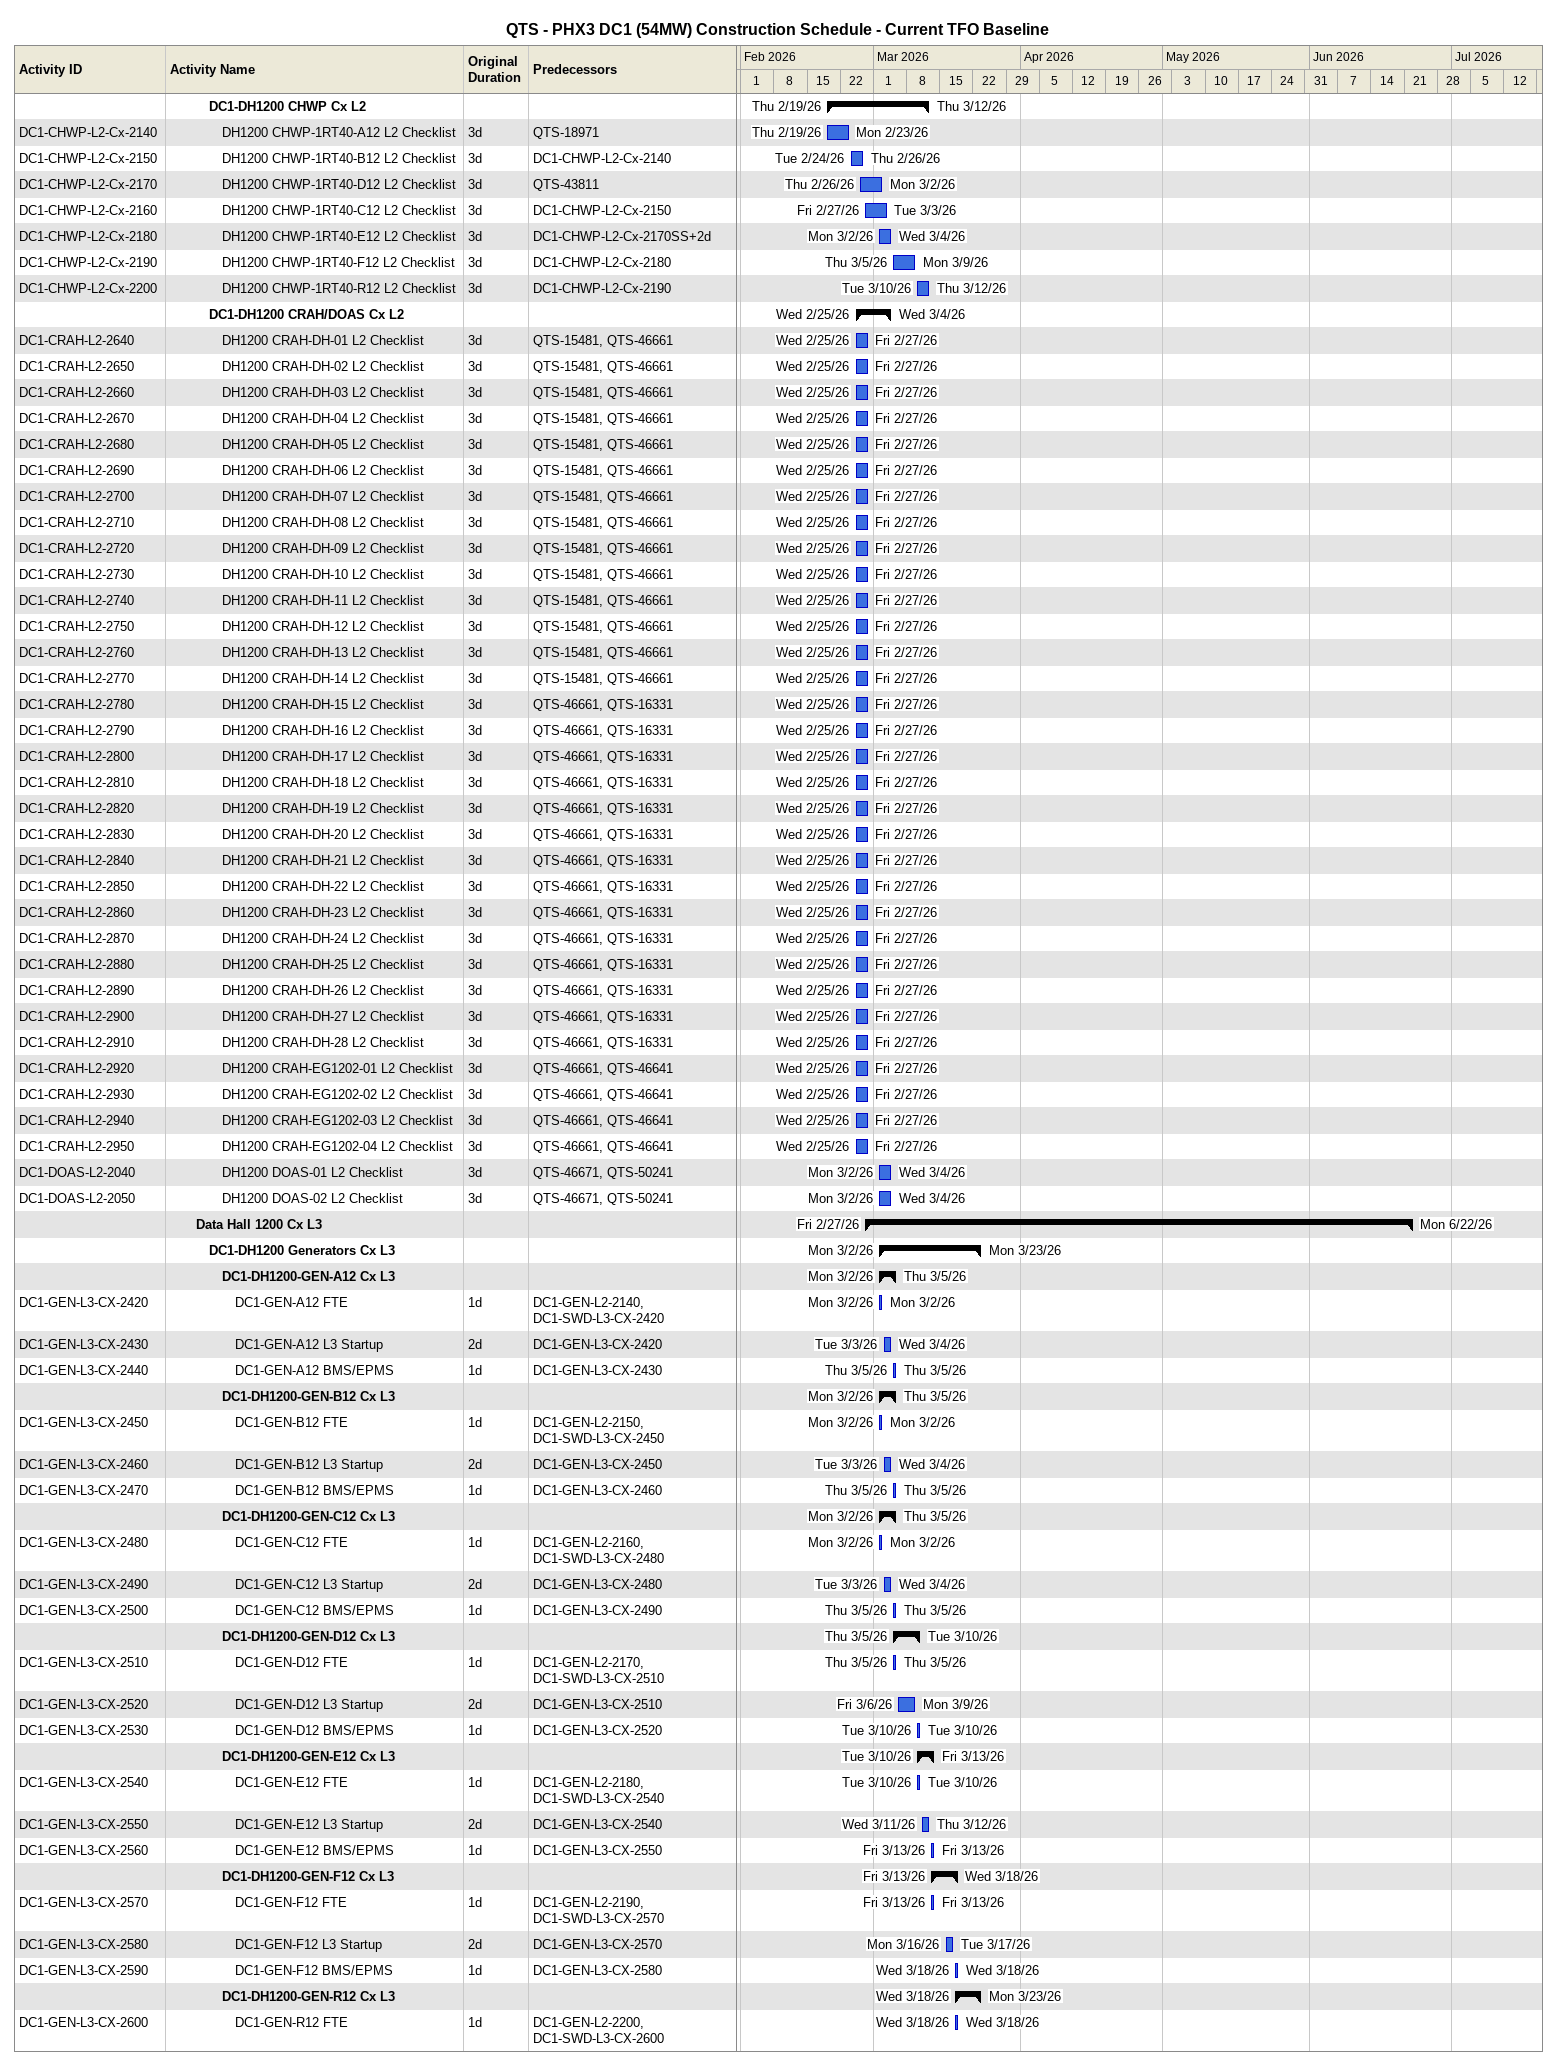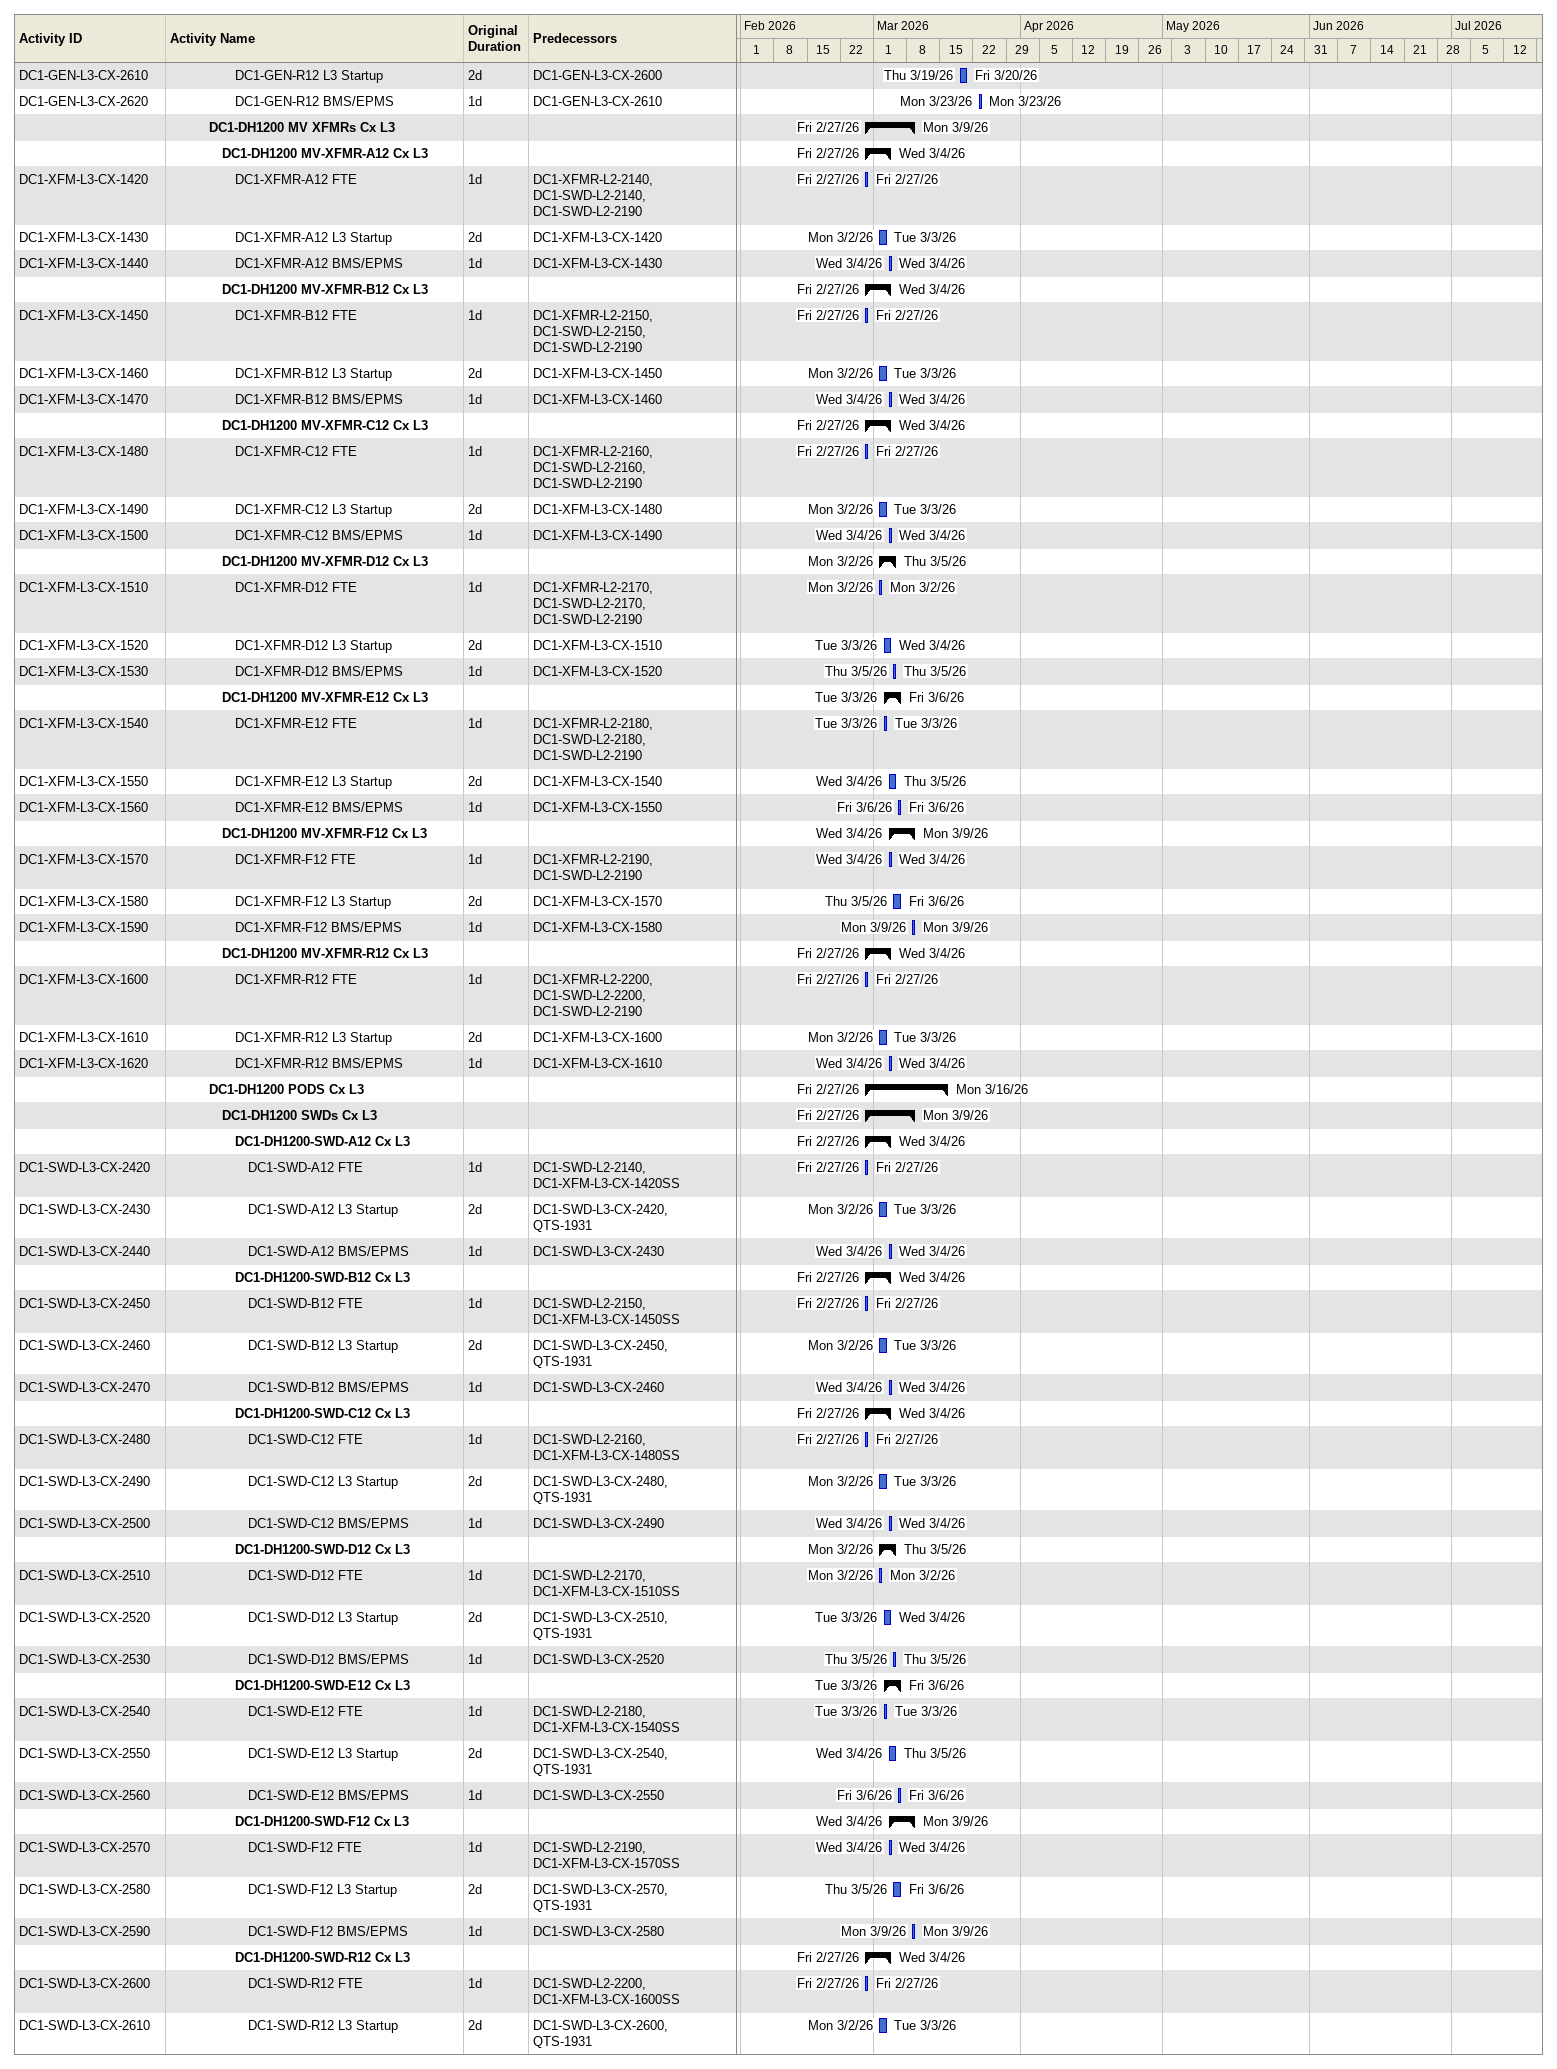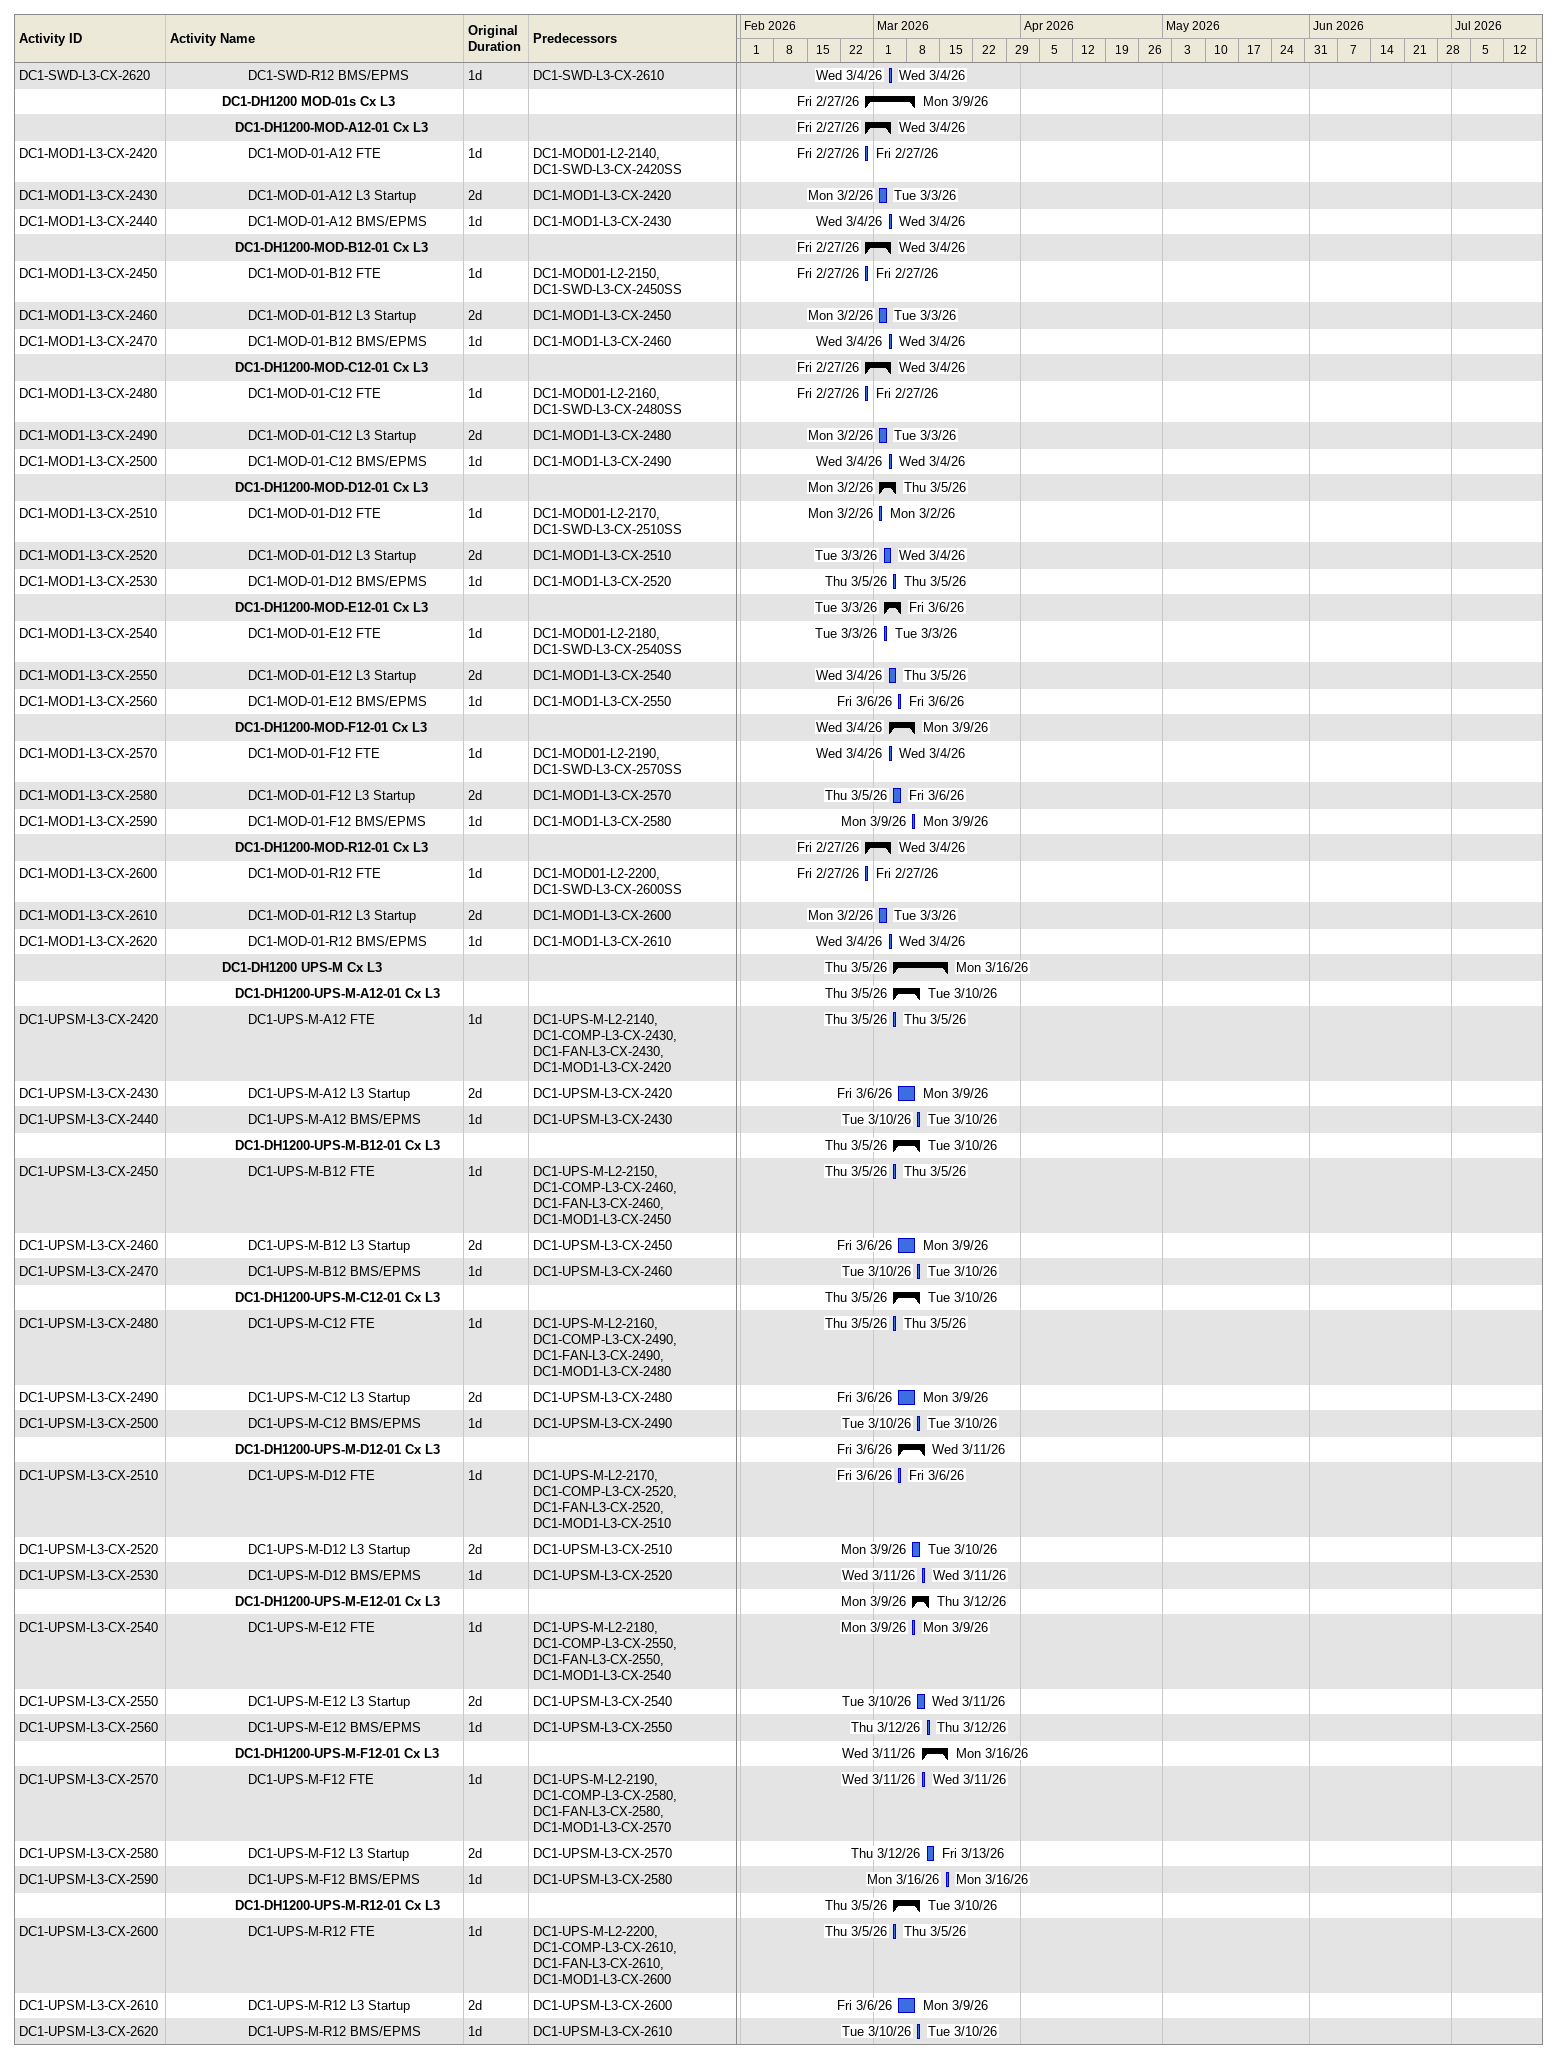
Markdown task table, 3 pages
QTS - PHX3 DC1 (54MW) Construction Schedule - Current TFO Baseline

| ID | Level | Task | Original duration | Start | Finish | Predecessors |
|---|---|---|---|---|---|---|
|  | 4 | **DC1-DH1200 CHWP Cx L2** |  | 2026-02-19 | 2026-03-12 |  |
| DC1-CHWP-L2-Cx-2140 | 5 | DH1200 CHWP-1RT40-A12 L2 Checklist | 3d | 2026-02-19 | 2026-02-23 | QTS-18971 |
| DC1-CHWP-L2-Cx-2150 | 5 | DH1200 CHWP-1RT40-B12 L2 Checklist | 3d | 2026-02-24 | 2026-02-26 | DC1-CHWP-L2-Cx-2140 |
| DC1-CHWP-L2-Cx-2170 | 5 | DH1200 CHWP-1RT40-D12 L2 Checklist | 3d | 2026-02-26 | 2026-03-02 | QTS-43811 |
| DC1-CHWP-L2-Cx-2160 | 5 | DH1200 CHWP-1RT40-C12 L2 Checklist | 3d | 2026-02-27 | 2026-03-03 | DC1-CHWP-L2-Cx-2150 |
| DC1-CHWP-L2-Cx-2180 | 5 | DH1200 CHWP-1RT40-E12 L2 Checklist | 3d | 2026-03-02 | 2026-03-04 | DC1-CHWP-L2-Cx-2170SS+2d |
| DC1-CHWP-L2-Cx-2190 | 5 | DH1200 CHWP-1RT40-F12 L2 Checklist | 3d | 2026-03-05 | 2026-03-09 | DC1-CHWP-L2-Cx-2180 |
| DC1-CHWP-L2-Cx-2200 | 5 | DH1200 CHWP-1RT40-R12 L2 Checklist | 3d | 2026-03-10 | 2026-03-12 | DC1-CHWP-L2-Cx-2190 |
|  | 4 | **DC1-DH1200 CRAH/DOAS Cx L2** |  | 2026-02-25 | 2026-03-04 |  |
| DC1-CRAH-L2-2640 | 5 | DH1200 CRAH-DH-01 L2 Checklist | 3d | 2026-02-25 | 2026-02-27 | QTS-15481, QTS-46661 |
| DC1-CRAH-L2-2650 | 5 | DH1200 CRAH-DH-02 L2 Checklist | 3d | 2026-02-25 | 2026-02-27 | QTS-15481, QTS-46661 |
| DC1-CRAH-L2-2660 | 5 | DH1200 CRAH-DH-03 L2 Checklist | 3d | 2026-02-25 | 2026-02-27 | QTS-15481, QTS-46661 |
| DC1-CRAH-L2-2670 | 5 | DH1200 CRAH-DH-04 L2 Checklist | 3d | 2026-02-25 | 2026-02-27 | QTS-15481, QTS-46661 |
| DC1-CRAH-L2-2680 | 5 | DH1200 CRAH-DH-05 L2 Checklist | 3d | 2026-02-25 | 2026-02-27 | QTS-15481, QTS-46661 |
| DC1-CRAH-L2-2690 | 5 | DH1200 CRAH-DH-06 L2 Checklist | 3d | 2026-02-25 | 2026-02-27 | QTS-15481, QTS-46661 |
| DC1-CRAH-L2-2700 | 5 | DH1200 CRAH-DH-07 L2 Checklist | 3d | 2026-02-25 | 2026-02-27 | QTS-15481, QTS-46661 |
| DC1-CRAH-L2-2710 | 5 | DH1200 CRAH-DH-08 L2 Checklist | 3d | 2026-02-25 | 2026-02-27 | QTS-15481, QTS-46661 |
| DC1-CRAH-L2-2720 | 5 | DH1200 CRAH-DH-09 L2 Checklist | 3d | 2026-02-25 | 2026-02-27 | QTS-15481, QTS-46661 |
| DC1-CRAH-L2-2730 | 5 | DH1200 CRAH-DH-10 L2 Checklist | 3d | 2026-02-25 | 2026-02-27 | QTS-15481, QTS-46661 |
| DC1-CRAH-L2-2740 | 5 | DH1200 CRAH-DH-11 L2 Checklist | 3d | 2026-02-25 | 2026-02-27 | QTS-15481, QTS-46661 |
| DC1-CRAH-L2-2750 | 5 | DH1200 CRAH-DH-12 L2 Checklist | 3d | 2026-02-25 | 2026-02-27 | QTS-15481, QTS-46661 |
| DC1-CRAH-L2-2760 | 5 | DH1200 CRAH-DH-13 L2 Checklist | 3d | 2026-02-25 | 2026-02-27 | QTS-15481, QTS-46661 |
| DC1-CRAH-L2-2770 | 5 | DH1200 CRAH-DH-14 L2 Checklist | 3d | 2026-02-25 | 2026-02-27 | QTS-15481, QTS-46661 |
| DC1-CRAH-L2-2780 | 5 | DH1200 CRAH-DH-15 L2 Checklist | 3d | 2026-02-25 | 2026-02-27 | QTS-46661, QTS-16331 |
| DC1-CRAH-L2-2790 | 5 | DH1200 CRAH-DH-16 L2 Checklist | 3d | 2026-02-25 | 2026-02-27 | QTS-46661, QTS-16331 |
| DC1-CRAH-L2-2800 | 5 | DH1200 CRAH-DH-17 L2 Checklist | 3d | 2026-02-25 | 2026-02-27 | QTS-46661, QTS-16331 |
| DC1-CRAH-L2-2810 | 5 | DH1200 CRAH-DH-18 L2 Checklist | 3d | 2026-02-25 | 2026-02-27 | QTS-46661, QTS-16331 |
| DC1-CRAH-L2-2820 | 5 | DH1200 CRAH-DH-19 L2 Checklist | 3d | 2026-02-25 | 2026-02-27 | QTS-46661, QTS-16331 |
| DC1-CRAH-L2-2830 | 5 | DH1200 CRAH-DH-20 L2 Checklist | 3d | 2026-02-25 | 2026-02-27 | QTS-46661, QTS-16331 |
| DC1-CRAH-L2-2840 | 5 | DH1200 CRAH-DH-21 L2 Checklist | 3d | 2026-02-25 | 2026-02-27 | QTS-46661, QTS-16331 |
| DC1-CRAH-L2-2850 | 5 | DH1200 CRAH-DH-22 L2 Checklist | 3d | 2026-02-25 | 2026-02-27 | QTS-46661, QTS-16331 |
| DC1-CRAH-L2-2860 | 5 | DH1200 CRAH-DH-23 L2 Checklist | 3d | 2026-02-25 | 2026-02-27 | QTS-46661, QTS-16331 |
| DC1-CRAH-L2-2870 | 5 | DH1200 CRAH-DH-24 L2 Checklist | 3d | 2026-02-25 | 2026-02-27 | QTS-46661, QTS-16331 |
| DC1-CRAH-L2-2880 | 5 | DH1200 CRAH-DH-25 L2 Checklist | 3d | 2026-02-25 | 2026-02-27 | QTS-46661, QTS-16331 |
| DC1-CRAH-L2-2890 | 5 | DH1200 CRAH-DH-26 L2 Checklist | 3d | 2026-02-25 | 2026-02-27 | QTS-46661, QTS-16331 |
| DC1-CRAH-L2-2900 | 5 | DH1200 CRAH-DH-27 L2 Checklist | 3d | 2026-02-25 | 2026-02-27 | QTS-46661, QTS-16331 |
| DC1-CRAH-L2-2910 | 5 | DH1200 CRAH-DH-28 L2 Checklist | 3d | 2026-02-25 | 2026-02-27 | QTS-46661, QTS-16331 |
| DC1-CRAH-L2-2920 | 5 | DH1200 CRAH-EG1202-01 L2 Checklist | 3d | 2026-02-25 | 2026-02-27 | QTS-46661, QTS-46641 |
| DC1-CRAH-L2-2930 | 5 | DH1200 CRAH-EG1202-02 L2 Checklist | 3d | 2026-02-25 | 2026-02-27 | QTS-46661, QTS-46641 |
| DC1-CRAH-L2-2940 | 5 | DH1200 CRAH-EG1202-03 L2 Checklist | 3d | 2026-02-25 | 2026-02-27 | QTS-46661, QTS-46641 |
| DC1-CRAH-L2-2950 | 5 | DH1200 CRAH-EG1202-04 L2 Checklist | 3d | 2026-02-25 | 2026-02-27 | QTS-46661, QTS-46641 |
| DC1-DOAS-L2-2040 | 5 | DH1200 DOAS-01 L2 Checklist | 3d | 2026-03-02 | 2026-03-04 | QTS-46671, QTS-50241 |
| DC1-DOAS-L2-2050 | 5 | DH1200 DOAS-02 L2 Checklist | 3d | 2026-03-02 | 2026-03-04 | QTS-46671, QTS-50241 |
|  | 3 | **Data Hall 1200 Cx L3** |  | 2026-02-27 | 2026-06-22 |  |
|  | 4 | **DC1-DH1200 Generators Cx L3** |  | 2026-03-02 | 2026-03-23 |  |
|  | 5 | **DC1-DH1200-GEN-A12 Cx L3** |  | 2026-03-02 | 2026-03-05 |  |
| DC1-GEN-L3-CX-2420 | 6 | DC1-GEN-A12 FTE | 1d | 2026-03-02 | 2026-03-02 | DC1-GEN-L2-2140, DC1-SWD-L3-CX-2420 |
| DC1-GEN-L3-CX-2430 | 6 | DC1-GEN-A12 L3 Startup | 2d | 2026-03-03 | 2026-03-04 | DC1-GEN-L3-CX-2420 |
| DC1-GEN-L3-CX-2440 | 6 | DC1-GEN-A12 BMS/EPMS | 1d | 2026-03-05 | 2026-03-05 | DC1-GEN-L3-CX-2430 |
|  | 5 | **DC1-DH1200-GEN-B12 Cx L3** |  | 2026-03-02 | 2026-03-05 |  |
| DC1-GEN-L3-CX-2450 | 6 | DC1-GEN-B12 FTE | 1d | 2026-03-02 | 2026-03-02 | DC1-GEN-L2-2150, DC1-SWD-L3-CX-2450 |
| DC1-GEN-L3-CX-2460 | 6 | DC1-GEN-B12 L3 Startup | 2d | 2026-03-03 | 2026-03-04 | DC1-GEN-L3-CX-2450 |
| DC1-GEN-L3-CX-2470 | 6 | DC1-GEN-B12 BMS/EPMS | 1d | 2026-03-05 | 2026-03-05 | DC1-GEN-L3-CX-2460 |
|  | 5 | **DC1-DH1200-GEN-C12 Cx L3** |  | 2026-03-02 | 2026-03-05 |  |
| DC1-GEN-L3-CX-2480 | 6 | DC1-GEN-C12 FTE | 1d | 2026-03-02 | 2026-03-02 | DC1-GEN-L2-2160, DC1-SWD-L3-CX-2480 |
| DC1-GEN-L3-CX-2490 | 6 | DC1-GEN-C12 L3 Startup | 2d | 2026-03-03 | 2026-03-04 | DC1-GEN-L3-CX-2480 |
| DC1-GEN-L3-CX-2500 | 6 | DC1-GEN-C12 BMS/EPMS | 1d | 2026-03-05 | 2026-03-05 | DC1-GEN-L3-CX-2490 |
|  | 5 | **DC1-DH1200-GEN-D12 Cx L3** |  | 2026-03-05 | 2026-03-10 |  |
| DC1-GEN-L3-CX-2510 | 6 | DC1-GEN-D12 FTE | 1d | 2026-03-05 | 2026-03-05 | DC1-GEN-L2-2170, DC1-SWD-L3-CX-2510 |
| DC1-GEN-L3-CX-2520 | 6 | DC1-GEN-D12 L3 Startup | 2d | 2026-03-06 | 2026-03-09 | DC1-GEN-L3-CX-2510 |
| DC1-GEN-L3-CX-2530 | 6 | DC1-GEN-D12 BMS/EPMS | 1d | 2026-03-10 | 2026-03-10 | DC1-GEN-L3-CX-2520 |
|  | 5 | **DC1-DH1200-GEN-E12 Cx L3** |  | 2026-03-10 | 2026-03-13 |  |
| DC1-GEN-L3-CX-2540 | 6 | DC1-GEN-E12 FTE | 1d | 2026-03-10 | 2026-03-10 | DC1-GEN-L2-2180, DC1-SWD-L3-CX-2540 |
| DC1-GEN-L3-CX-2550 | 6 | DC1-GEN-E12 L3 Startup | 2d | 2026-03-11 | 2026-03-12 | DC1-GEN-L3-CX-2540 |
| DC1-GEN-L3-CX-2560 | 6 | DC1-GEN-E12 BMS/EPMS | 1d | 2026-03-13 | 2026-03-13 | DC1-GEN-L3-CX-2550 |
|  | 5 | **DC1-DH1200-GEN-F12 Cx L3** |  | 2026-03-13 | 2026-03-18 |  |
| DC1-GEN-L3-CX-2570 | 6 | DC1-GEN-F12 FTE | 1d | 2026-03-13 | 2026-03-13 | DC1-GEN-L2-2190, DC1-SWD-L3-CX-2570 |
| DC1-GEN-L3-CX-2580 | 6 | DC1-GEN-F12 L3 Startup | 2d | 2026-03-16 | 2026-03-17 | DC1-GEN-L3-CX-2570 |
| DC1-GEN-L3-CX-2590 | 6 | DC1-GEN-F12 BMS/EPMS | 1d | 2026-03-18 | 2026-03-18 | DC1-GEN-L3-CX-2580 |
|  | 5 | **DC1-DH1200-GEN-R12 Cx L3** |  | 2026-03-18 | 2026-03-23 |  |
| DC1-GEN-L3-CX-2600 | 6 | DC1-GEN-R12 FTE | 1d | 2026-03-18 | 2026-03-18 | DC1-GEN-L2-2200, DC1-SWD-L3-CX-2600 |
| DC1-GEN-L3-CX-2610 | 6 | DC1-GEN-R12 L3 Startup | 2d | 2026-03-19 | 2026-03-20 | DC1-GEN-L3-CX-2600 |
| DC1-GEN-L3-CX-2620 | 6 | DC1-GEN-R12 BMS/EPMS | 1d | 2026-03-23 | 2026-03-23 | DC1-GEN-L3-CX-2610 |
|  | 4 | **DC1-DH1200 MV XFMRs Cx L3** |  | 2026-02-27 | 2026-03-09 |  |
|  | 5 | **DC1-DH1200 MV-XFMR-A12 Cx L3** |  | 2026-02-27 | 2026-03-04 |  |
| DC1-XFM-L3-CX-1420 | 6 | DC1-XFMR-A12 FTE | 1d | 2026-02-27 | 2026-02-27 | DC1-XFMR-L2-2140, DC1-SWD-L2-2140, DC1-SWD-L2-2190 |
| DC1-XFM-L3-CX-1430 | 6 | DC1-XFMR-A12 L3 Startup | 2d | 2026-03-02 | 2026-03-03 | DC1-XFM-L3-CX-1420 |
| DC1-XFM-L3-CX-1440 | 6 | DC1-XFMR-A12 BMS/EPMS | 1d | 2026-03-04 | 2026-03-04 | DC1-XFM-L3-CX-1430 |
|  | 5 | **DC1-DH1200 MV-XFMR-B12 Cx L3** |  | 2026-02-27 | 2026-03-04 |  |
| DC1-XFM-L3-CX-1450 | 6 | DC1-XFMR-B12 FTE | 1d | 2026-02-27 | 2026-02-27 | DC1-XFMR-L2-2150, DC1-SWD-L2-2150, DC1-SWD-L2-2190 |
| DC1-XFM-L3-CX-1460 | 6 | DC1-XFMR-B12 L3 Startup | 2d | 2026-03-02 | 2026-03-03 | DC1-XFM-L3-CX-1450 |
| DC1-XFM-L3-CX-1470 | 6 | DC1-XFMR-B12 BMS/EPMS | 1d | 2026-03-04 | 2026-03-04 | DC1-XFM-L3-CX-1460 |
|  | 5 | **DC1-DH1200 MV-XFMR-C12 Cx L3** |  | 2026-02-27 | 2026-03-04 |  |
| DC1-XFM-L3-CX-1480 | 6 | DC1-XFMR-C12 FTE | 1d | 2026-02-27 | 2026-02-27 | DC1-XFMR-L2-2160, DC1-SWD-L2-2160, DC1-SWD-L2-2190 |
| DC1-XFM-L3-CX-1490 | 6 | DC1-XFMR-C12 L3 Startup | 2d | 2026-03-02 | 2026-03-03 | DC1-XFM-L3-CX-1480 |
| DC1-XFM-L3-CX-1500 | 6 | DC1-XFMR-C12 BMS/EPMS | 1d | 2026-03-04 | 2026-03-04 | DC1-XFM-L3-CX-1490 |
|  | 5 | **DC1-DH1200 MV-XFMR-D12 Cx L3** |  | 2026-03-02 | 2026-03-05 |  |
| DC1-XFM-L3-CX-1510 | 6 | DC1-XFMR-D12 FTE | 1d | 2026-03-02 | 2026-03-02 | DC1-XFMR-L2-2170, DC1-SWD-L2-2170, DC1-SWD-L2-2190 |
| DC1-XFM-L3-CX-1520 | 6 | DC1-XFMR-D12 L3 Startup | 2d | 2026-03-03 | 2026-03-04 | DC1-XFM-L3-CX-1510 |
| DC1-XFM-L3-CX-1530 | 6 | DC1-XFMR-D12 BMS/EPMS | 1d | 2026-03-05 | 2026-03-05 | DC1-XFM-L3-CX-1520 |
|  | 5 | **DC1-DH1200 MV-XFMR-E12 Cx L3** |  | 2026-03-03 | 2026-03-06 |  |
| DC1-XFM-L3-CX-1540 | 6 | DC1-XFMR-E12 FTE | 1d | 2026-03-03 | 2026-03-03 | DC1-XFMR-L2-2180, DC1-SWD-L2-2180, DC1-SWD-L2-2190 |
| DC1-XFM-L3-CX-1550 | 6 | DC1-XFMR-E12 L3 Startup | 2d | 2026-03-04 | 2026-03-05 | DC1-XFM-L3-CX-1540 |
| DC1-XFM-L3-CX-1560 | 6 | DC1-XFMR-E12 BMS/EPMS | 1d | 2026-03-06 | 2026-03-06 | DC1-XFM-L3-CX-1550 |
|  | 5 | **DC1-DH1200 MV-XFMR-F12 Cx L3** |  | 2026-03-04 | 2026-03-09 |  |
| DC1-XFM-L3-CX-1570 | 6 | DC1-XFMR-F12 FTE | 1d | 2026-03-04 | 2026-03-04 | DC1-XFMR-L2-2190, DC1-SWD-L2-2190 |
| DC1-XFM-L3-CX-1580 | 6 | DC1-XFMR-F12 L3 Startup | 2d | 2026-03-05 | 2026-03-06 | DC1-XFM-L3-CX-1570 |
| DC1-XFM-L3-CX-1590 | 6 | DC1-XFMR-F12 BMS/EPMS | 1d | 2026-03-09 | 2026-03-09 | DC1-XFM-L3-CX-1580 |
|  | 5 | **DC1-DH1200 MV-XFMR-R12 Cx L3** |  | 2026-02-27 | 2026-03-04 |  |
| DC1-XFM-L3-CX-1600 | 6 | DC1-XFMR-R12 FTE | 1d | 2026-02-27 | 2026-02-27 | DC1-XFMR-L2-2200, DC1-SWD-L2-2200, DC1-SWD-L2-2190 |
| DC1-XFM-L3-CX-1610 | 6 | DC1-XFMR-R12 L3 Startup | 2d | 2026-03-02 | 2026-03-03 | DC1-XFM-L3-CX-1600 |
| DC1-XFM-L3-CX-1620 | 6 | DC1-XFMR-R12 BMS/EPMS | 1d | 2026-03-04 | 2026-03-04 | DC1-XFM-L3-CX-1610 |
|  | 4 | **DC1-DH1200 PODS Cx L3** |  | 2026-02-27 | 2026-03-16 |  |
|  | 5 | **DC1-DH1200 SWDs Cx L3** |  | 2026-02-27 | 2026-03-09 |  |
|  | 6 | **DC1-DH1200-SWD-A12 Cx L3** |  | 2026-02-27 | 2026-03-04 |  |
| DC1-SWD-L3-CX-2420 | 7 | DC1-SWD-A12 FTE | 1d | 2026-02-27 | 2026-02-27 | DC1-SWD-L2-2140, DC1-XFM-L3-CX-1420SS |
| DC1-SWD-L3-CX-2430 | 7 | DC1-SWD-A12 L3 Startup | 2d | 2026-03-02 | 2026-03-03 | DC1-SWD-L3-CX-2420, QTS-1931 |
| DC1-SWD-L3-CX-2440 | 7 | DC1-SWD-A12 BMS/EPMS | 1d | 2026-03-04 | 2026-03-04 | DC1-SWD-L3-CX-2430 |
|  | 6 | **DC1-DH1200-SWD-B12 Cx L3** |  | 2026-02-27 | 2026-03-04 |  |
| DC1-SWD-L3-CX-2450 | 7 | DC1-SWD-B12 FTE | 1d | 2026-02-27 | 2026-02-27 | DC1-SWD-L2-2150, DC1-XFM-L3-CX-1450SS |
| DC1-SWD-L3-CX-2460 | 7 | DC1-SWD-B12 L3 Startup | 2d | 2026-03-02 | 2026-03-03 | DC1-SWD-L3-CX-2450, QTS-1931 |
| DC1-SWD-L3-CX-2470 | 7 | DC1-SWD-B12 BMS/EPMS | 1d | 2026-03-04 | 2026-03-04 | DC1-SWD-L3-CX-2460 |
|  | 6 | **DC1-DH1200-SWD-C12 Cx L3** |  | 2026-02-27 | 2026-03-04 |  |
| DC1-SWD-L3-CX-2480 | 7 | DC1-SWD-C12 FTE | 1d | 2026-02-27 | 2026-02-27 | DC1-SWD-L2-2160, DC1-XFM-L3-CX-1480SS |
| DC1-SWD-L3-CX-2490 | 7 | DC1-SWD-C12 L3 Startup | 2d | 2026-03-02 | 2026-03-03 | DC1-SWD-L3-CX-2480, QTS-1931 |
| DC1-SWD-L3-CX-2500 | 7 | DC1-SWD-C12 BMS/EPMS | 1d | 2026-03-04 | 2026-03-04 | DC1-SWD-L3-CX-2490 |
|  | 6 | **DC1-DH1200-SWD-D12 Cx L3** |  | 2026-03-02 | 2026-03-05 |  |
| DC1-SWD-L3-CX-2510 | 7 | DC1-SWD-D12 FTE | 1d | 2026-03-02 | 2026-03-02 | DC1-SWD-L2-2170, DC1-XFM-L3-CX-1510SS |
| DC1-SWD-L3-CX-2520 | 7 | DC1-SWD-D12 L3 Startup | 2d | 2026-03-03 | 2026-03-04 | DC1-SWD-L3-CX-2510, QTS-1931 |
| DC1-SWD-L3-CX-2530 | 7 | DC1-SWD-D12 BMS/EPMS | 1d | 2026-03-05 | 2026-03-05 | DC1-SWD-L3-CX-2520 |
|  | 6 | **DC1-DH1200-SWD-E12 Cx L3** |  | 2026-03-03 | 2026-03-06 |  |
| DC1-SWD-L3-CX-2540 | 7 | DC1-SWD-E12 FTE | 1d | 2026-03-03 | 2026-03-03 | DC1-SWD-L2-2180, DC1-XFM-L3-CX-1540SS |
| DC1-SWD-L3-CX-2550 | 7 | DC1-SWD-E12 L3 Startup | 2d | 2026-03-04 | 2026-03-05 | DC1-SWD-L3-CX-2540, QTS-1931 |
| DC1-SWD-L3-CX-2560 | 7 | DC1-SWD-E12 BMS/EPMS | 1d | 2026-03-06 | 2026-03-06 | DC1-SWD-L3-CX-2550 |
|  | 6 | **DC1-DH1200-SWD-F12 Cx L3** |  | 2026-03-04 | 2026-03-09 |  |
| DC1-SWD-L3-CX-2570 | 7 | DC1-SWD-F12 FTE | 1d | 2026-03-04 | 2026-03-04 | DC1-SWD-L2-2190, DC1-XFM-L3-CX-1570SS |
| DC1-SWD-L3-CX-2580 | 7 | DC1-SWD-F12 L3 Startup | 2d | 2026-03-05 | 2026-03-06 | DC1-SWD-L3-CX-2570, QTS-1931 |
| DC1-SWD-L3-CX-2590 | 7 | DC1-SWD-F12 BMS/EPMS | 1d | 2026-03-09 | 2026-03-09 | DC1-SWD-L3-CX-2580 |
|  | 6 | **DC1-DH1200-SWD-R12 Cx L3** |  | 2026-02-27 | 2026-03-04 |  |
| DC1-SWD-L3-CX-2600 | 7 | DC1-SWD-R12 FTE | 1d | 2026-02-27 | 2026-02-27 | DC1-SWD-L2-2200, DC1-XFM-L3-CX-1600SS |
| DC1-SWD-L3-CX-2610 | 7 | DC1-SWD-R12 L3 Startup | 2d | 2026-03-02 | 2026-03-03 | DC1-SWD-L3-CX-2600, QTS-1931 |
| DC1-SWD-L3-CX-2620 | 7 | DC1-SWD-R12 BMS/EPMS | 1d | 2026-03-04 | 2026-03-04 | DC1-SWD-L3-CX-2610 |
|  | 5 | **DC1-DH1200 MOD-01s Cx L3** |  | 2026-02-27 | 2026-03-09 |  |
|  | 6 | **DC1-DH1200-MOD-A12-01 Cx L3** |  | 2026-02-27 | 2026-03-04 |  |
| DC1-MOD1-L3-CX-2420 | 7 | DC1-MOD-01-A12 FTE | 1d | 2026-02-27 | 2026-02-27 | DC1-MOD01-L2-2140, DC1-SWD-L3-CX-2420SS |
| DC1-MOD1-L3-CX-2430 | 7 | DC1-MOD-01-A12 L3 Startup | 2d | 2026-03-02 | 2026-03-03 | DC1-MOD1-L3-CX-2420 |
| DC1-MOD1-L3-CX-2440 | 7 | DC1-MOD-01-A12 BMS/EPMS | 1d | 2026-03-04 | 2026-03-04 | DC1-MOD1-L3-CX-2430 |
|  | 6 | **DC1-DH1200-MOD-B12-01 Cx L3** |  | 2026-02-27 | 2026-03-04 |  |
| DC1-MOD1-L3-CX-2450 | 7 | DC1-MOD-01-B12 FTE | 1d | 2026-02-27 | 2026-02-27 | DC1-MOD01-L2-2150, DC1-SWD-L3-CX-2450SS |
| DC1-MOD1-L3-CX-2460 | 7 | DC1-MOD-01-B12 L3 Startup | 2d | 2026-03-02 | 2026-03-03 | DC1-MOD1-L3-CX-2450 |
| DC1-MOD1-L3-CX-2470 | 7 | DC1-MOD-01-B12 BMS/EPMS | 1d | 2026-03-04 | 2026-03-04 | DC1-MOD1-L3-CX-2460 |
|  | 6 | **DC1-DH1200-MOD-C12-01 Cx L3** |  | 2026-02-27 | 2026-03-04 |  |
| DC1-MOD1-L3-CX-2480 | 7 | DC1-MOD-01-C12 FTE | 1d | 2026-02-27 | 2026-02-27 | DC1-MOD01-L2-2160, DC1-SWD-L3-CX-2480SS |
| DC1-MOD1-L3-CX-2490 | 7 | DC1-MOD-01-C12 L3 Startup | 2d | 2026-03-02 | 2026-03-03 | DC1-MOD1-L3-CX-2480 |
| DC1-MOD1-L3-CX-2500 | 7 | DC1-MOD-01-C12 BMS/EPMS | 1d | 2026-03-04 | 2026-03-04 | DC1-MOD1-L3-CX-2490 |
|  | 6 | **DC1-DH1200-MOD-D12-01 Cx L3** |  | 2026-03-02 | 2026-03-05 |  |
| DC1-MOD1-L3-CX-2510 | 7 | DC1-MOD-01-D12 FTE | 1d | 2026-03-02 | 2026-03-02 | DC1-MOD01-L2-2170, DC1-SWD-L3-CX-2510SS |
| DC1-MOD1-L3-CX-2520 | 7 | DC1-MOD-01-D12 L3 Startup | 2d | 2026-03-03 | 2026-03-04 | DC1-MOD1-L3-CX-2510 |
| DC1-MOD1-L3-CX-2530 | 7 | DC1-MOD-01-D12 BMS/EPMS | 1d | 2026-03-05 | 2026-03-05 | DC1-MOD1-L3-CX-2520 |
|  | 6 | **DC1-DH1200-MOD-E12-01 Cx L3** |  | 2026-03-03 | 2026-03-06 |  |
| DC1-MOD1-L3-CX-2540 | 7 | DC1-MOD-01-E12 FTE | 1d | 2026-03-03 | 2026-03-03 | DC1-MOD01-L2-2180, DC1-SWD-L3-CX-2540SS |
| DC1-MOD1-L3-CX-2550 | 7 | DC1-MOD-01-E12 L3 Startup | 2d | 2026-03-04 | 2026-03-05 | DC1-MOD1-L3-CX-2540 |
| DC1-MOD1-L3-CX-2560 | 7 | DC1-MOD-01-E12 BMS/EPMS | 1d | 2026-03-06 | 2026-03-06 | DC1-MOD1-L3-CX-2550 |
|  | 6 | **DC1-DH1200-MOD-F12-01 Cx L3** |  | 2026-03-04 | 2026-03-09 |  |
| DC1-MOD1-L3-CX-2570 | 7 | DC1-MOD-01-F12 FTE | 1d | 2026-03-04 | 2026-03-04 | DC1-MOD01-L2-2190, DC1-SWD-L3-CX-2570SS |
| DC1-MOD1-L3-CX-2580 | 7 | DC1-MOD-01-F12 L3 Startup | 2d | 2026-03-05 | 2026-03-06 | DC1-MOD1-L3-CX-2570 |
| DC1-MOD1-L3-CX-2590 | 7 | DC1-MOD-01-F12 BMS/EPMS | 1d | 2026-03-09 | 2026-03-09 | DC1-MOD1-L3-CX-2580 |
|  | 6 | **DC1-DH1200-MOD-R12-01 Cx L3** |  | 2026-02-27 | 2026-03-04 |  |
| DC1-MOD1-L3-CX-2600 | 7 | DC1-MOD-01-R12 FTE | 1d | 2026-02-27 | 2026-02-27 | DC1-MOD01-L2-2200, DC1-SWD-L3-CX-2600SS |
| DC1-MOD1-L3-CX-2610 | 7 | DC1-MOD-01-R12 L3 Startup | 2d | 2026-03-02 | 2026-03-03 | DC1-MOD1-L3-CX-2600 |
| DC1-MOD1-L3-CX-2620 | 7 | DC1-MOD-01-R12 BMS/EPMS | 1d | 2026-03-04 | 2026-03-04 | DC1-MOD1-L3-CX-2610 |
|  | 5 | **DC1-DH1200 UPS-M Cx L3** |  | 2026-03-05 | 2026-03-16 |  |
|  | 6 | **DC1-DH1200-UPS-M-A12-01 Cx L3** |  | 2026-03-05 | 2026-03-10 |  |
| DC1-UPSM-L3-CX-2420 | 7 | DC1-UPS-M-A12 FTE | 1d | 2026-03-05 | 2026-03-05 | DC1-UPS-M-L2-2140, DC1-COMP-L3-CX-2430, DC1-FAN-L3-CX-2430, DC1-MOD1-L3-CX-2420 |
| DC1-UPSM-L3-CX-2430 | 7 | DC1-UPS-M-A12 L3 Startup | 2d | 2026-03-06 | 2026-03-09 | DC1-UPSM-L3-CX-2420 |
| DC1-UPSM-L3-CX-2440 | 7 | DC1-UPS-M-A12 BMS/EPMS | 1d | 2026-03-10 | 2026-03-10 | DC1-UPSM-L3-CX-2430 |
|  | 6 | **DC1-DH1200-UPS-M-B12-01 Cx L3** |  | 2026-03-05 | 2026-03-10 |  |
| DC1-UPSM-L3-CX-2450 | 7 | DC1-UPS-M-B12 FTE | 1d | 2026-03-05 | 2026-03-05 | DC1-UPS-M-L2-2150, DC1-COMP-L3-CX-2460, DC1-FAN-L3-CX-2460, DC1-MOD1-L3-CX-2450 |
| DC1-UPSM-L3-CX-2460 | 7 | DC1-UPS-M-B12 L3 Startup | 2d | 2026-03-06 | 2026-03-09 | DC1-UPSM-L3-CX-2450 |
| DC1-UPSM-L3-CX-2470 | 7 | DC1-UPS-M-B12 BMS/EPMS | 1d | 2026-03-10 | 2026-03-10 | DC1-UPSM-L3-CX-2460 |
|  | 6 | **DC1-DH1200-UPS-M-C12-01 Cx L3** |  | 2026-03-05 | 2026-03-10 |  |
| DC1-UPSM-L3-CX-2480 | 7 | DC1-UPS-M-C12 FTE | 1d | 2026-03-05 | 2026-03-05 | DC1-UPS-M-L2-2160, DC1-COMP-L3-CX-2490, DC1-FAN-L3-CX-2490, DC1-MOD1-L3-CX-2480 |
| DC1-UPSM-L3-CX-2490 | 7 | DC1-UPS-M-C12 L3 Startup | 2d | 2026-03-06 | 2026-03-09 | DC1-UPSM-L3-CX-2480 |
| DC1-UPSM-L3-CX-2500 | 7 | DC1-UPS-M-C12 BMS/EPMS | 1d | 2026-03-10 | 2026-03-10 | DC1-UPSM-L3-CX-2490 |
|  | 6 | **DC1-DH1200-UPS-M-D12-01 Cx L3** |  | 2026-03-06 | 2026-03-11 |  |
| DC1-UPSM-L3-CX-2510 | 7 | DC1-UPS-M-D12 FTE | 1d | 2026-03-06 | 2026-03-06 | DC1-UPS-M-L2-2170, DC1-COMP-L3-CX-2520, DC1-FAN-L3-CX-2520, DC1-MOD1-L3-CX-2510 |
| DC1-UPSM-L3-CX-2520 | 7 | DC1-UPS-M-D12 L3 Startup | 2d | 2026-03-09 | 2026-03-10 | DC1-UPSM-L3-CX-2510 |
| DC1-UPSM-L3-CX-2530 | 7 | DC1-UPS-M-D12 BMS/EPMS | 1d | 2026-03-11 | 2026-03-11 | DC1-UPSM-L3-CX-2520 |
|  | 6 | **DC1-DH1200-UPS-M-E12-01 Cx L3** |  | 2026-03-09 | 2026-03-12 |  |
| DC1-UPSM-L3-CX-2540 | 7 | DC1-UPS-M-E12 FTE | 1d | 2026-03-09 | 2026-03-09 | DC1-UPS-M-L2-2180, DC1-COMP-L3-CX-2550, DC1-FAN-L3-CX-2550, DC1-MOD1-L3-CX-2540 |
| DC1-UPSM-L3-CX-2550 | 7 | DC1-UPS-M-E12 L3 Startup | 2d | 2026-03-10 | 2026-03-11 | DC1-UPSM-L3-CX-2540 |
| DC1-UPSM-L3-CX-2560 | 7 | DC1-UPS-M-E12 BMS/EPMS | 1d | 2026-03-12 | 2026-03-12 | DC1-UPSM-L3-CX-2550 |
|  | 6 | **DC1-DH1200-UPS-M-F12-01 Cx L3** |  | 2026-03-11 | 2026-03-16 |  |
| DC1-UPSM-L3-CX-2570 | 7 | DC1-UPS-M-F12 FTE | 1d | 2026-03-11 | 2026-03-11 | DC1-UPS-M-L2-2190, DC1-COMP-L3-CX-2580, DC1-FAN-L3-CX-2580, DC1-MOD1-L3-CX-2570 |
| DC1-UPSM-L3-CX-2580 | 7 | DC1-UPS-M-F12 L3 Startup | 2d | 2026-03-12 | 2026-03-13 | DC1-UPSM-L3-CX-2570 |
| DC1-UPSM-L3-CX-2590 | 7 | DC1-UPS-M-F12 BMS/EPMS | 1d | 2026-03-16 | 2026-03-16 | DC1-UPSM-L3-CX-2580 |
|  | 6 | **DC1-DH1200-UPS-M-R12-01 Cx L3** |  | 2026-03-05 | 2026-03-10 |  |
| DC1-UPSM-L3-CX-2600 | 7 | DC1-UPS-M-R12 FTE | 1d | 2026-03-05 | 2026-03-05 | DC1-UPS-M-L2-2200, DC1-COMP-L3-CX-2610, DC1-FAN-L3-CX-2610, DC1-MOD1-L3-CX-2600 |
| DC1-UPSM-L3-CX-2610 | 7 | DC1-UPS-M-R12 L3 Startup | 2d | 2026-03-06 | 2026-03-09 | DC1-UPSM-L3-CX-2600 |
| DC1-UPSM-L3-CX-2620 | 7 | DC1-UPS-M-R12 BMS/EPMS | 1d | 2026-03-10 | 2026-03-10 | DC1-UPSM-L3-CX-2610 |
